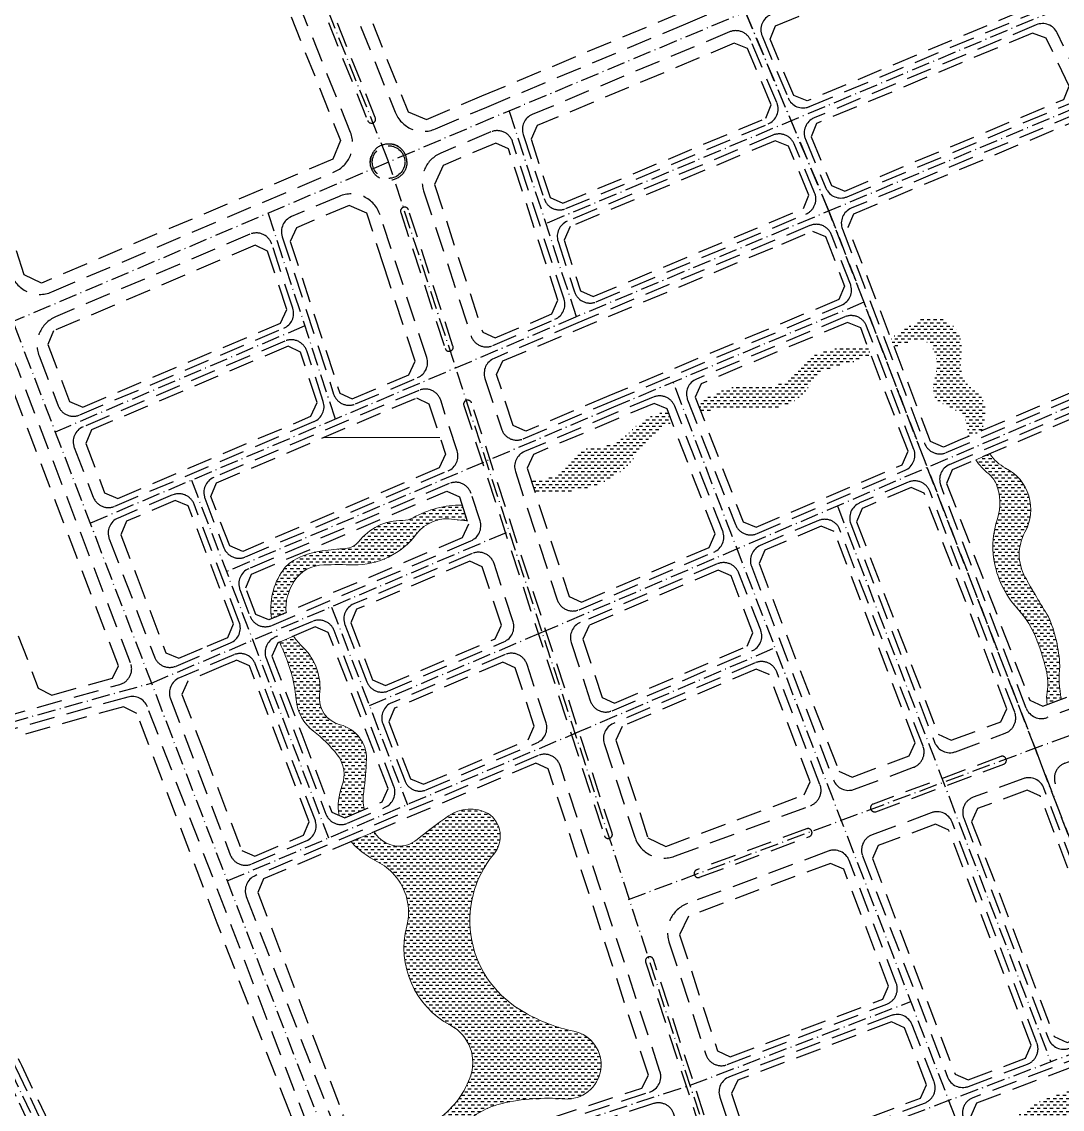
# Model space of a CAD drawing. Header units: metres. Extents: x 563371 to 571261, y 2062953 to 2068466.
# Drawn here: x 568171 to 568682, y 2066748 to 2067282 of the extents above; entities that cross this region are included whole.
import ezdxf

# ---------------------------------------------------------------- set-up
doc = ezdxf.new("R2010")
doc.units = ezdxf.units.M
doc.linetypes.add('ACAD_ISO10W100', pattern=[18.5, 12, -3, 0.5, -3])
doc.linetypes.add('HIDDEN', pattern=[0.375, 0.25, -0.125])
doc.layers.add('datMatNc', color=150, linetype='CONTINUOUS', lineweight=13)
for name, color, linetype in [('hacth sdd', 8, 'CONTINUOUS'), ('Khung ban ve', 7, 'CONTINUOUS'), ('LogDg phu', 7, 'CONTINUOUS'), ('TimDg', 222, 'CONTINUOUS'), ('ViaHeSphu', 32, 'CONTINUOUS')]:
    doc.layers.add(name, color=color, linetype=linetype)
pattern_1 = [(0, (0, 0), (1.5875, 1.5875), [1.5875, -1.5875])]

msp = doc.modelspace()

# ---------------------------------------------------------------- hatches: boundary and pattern name
at = {"layer": 'hacth sdd'}
h = msp.add_hatch(dxfattribs=at)
h.set_pattern_fill('DASH', color=152, scale=0.5, style=0)
h.set_pattern_definition(pattern_1)
edge = h.paths.add_edge_path()
edge.add_spline(control_points=[(568642.6909907474, 2067081.656718879), (568643.9557225608, 2067087.753972657), (568646.0763747011, 2067097.977605951), (568627.5157975538, 2067107.115153983), (568637.7066085676, 2067129.212476865), (568617.066620036, 2067140.757007866), (568606.1704677234, 2067132.272288953), (568599.8667294513, 2067128.467855369), (568597.6494894732, 2067127.129706183)], knot_values=[0, 0, 0, 0, 16.38690248669728, 27.47690811883223, 51.77139964680522, 67.27100495666859, 81.75932370373806, 89.62035220182035, 89.62035220182035, 89.62035220182035, 89.62035220182035], degree=3, periodic=0)
edge.add_line((568597.6494894732, 2067127.129706183), (568599.6654187229, 2067121.874526604))
edge.add_spline(control_points=[(568599.6654187229, 2067121.874526604), (568605.062797923, 2067124.694980646), (568614.2485528367, 2067129.495087997), (568623.5461422052, 2067113.911817641), (568612.505555386, 2067095.520209587), (568635.4346351081, 2067091.998996147), (568635.463789054, 2067082.078575585), (568635.4741093527, 2067078.566814089)], knot_values=[0, 0, 0, 0, 15.35267875908165, 26.12859669931304, 44.17689687568978, 61.91366304143343, 71.63290256172705, 71.63290256172705, 71.63290256172705, 71.63290256172705], degree=3, periodic=0)
edge.add_line((568635.4741093527, 2067078.566814089), (568642.6909907474, 2067081.656718879))
h = msp.add_hatch(dxfattribs=at)
h.set_pattern_fill('DASH', color=152, scale=0.5, style=0)
h.set_pattern_definition(pattern_1)
edge = h.paths.add_edge_path()
edge.add_spline(control_points=[(568504.502188515, 2067090.743537065), (568509.4143144161, 2067091.57623031), (568522.2274812575, 2067093.56883317), (568540.4640401918, 2067090.087064247), (568555.7479789581, 2067099.071405264), (568562.6076981624, 2067112.247514947), (568576.6036755654, 2067113.982561033), (568584.6748999096, 2067117.432179222), (568587.9534520654, 2067118.900989529)], knot_values=[1.667898393120687, 1.667898393120687, 1.667898393120687, 1.667898393120687, 16.60410356635215, 40.55925441539659, 54.57779890222356, 66.72790106419173, 82.33938132734126, 93.21421655380975, 93.21421655380975, 93.21421655380975, 93.21421655380975], degree=3, periodic=0)
edge.add_line((568587.9534520654, 2067118.900989529), (568586.32700836, 2067123.140847524))
edge.add_spline(control_points=[(568586.3270083601, 2067123.140847524), (568584.1598928338, 2067122.581484295), (568580.0068868214, 2067121.646537218), (568571.3876226528, 2067122.306358568), (568560.1407810531, 2067120.753680229), (568552.3630766995, 2067109.713287714), (568539.7093102597, 2067101.668445705), (568521.2204872756, 2067105.533009552), (568509.5103436324, 2067099.101986799), (568502.813403246, 2067095.145908756)], knot_values=[1.984837405011504, 1.984837405011504, 1.984837405011504, 1.984837405011504, 8.631719356948423, 14.7040215881302, 28.02695185949715, 39.84387872576446, 53.80567758656697, 70.32657125210082, 92.79525078732841, 92.79525078732841, 92.79525078732841, 92.79525078732841], degree=3, periodic=0)
edge.add_line((568502.813403246, 2067095.145908756), (568504.502188515, 2067090.743537065))
h = msp.add_hatch(dxfattribs=at)
h.set_pattern_fill('DASH', color=152, scale=0.5, style=0)
h.set_pattern_definition(pattern_1)
edge = h.paths.add_edge_path()
edge.add_spline(control_points=[(568423.279516389, 2067050.509349929), (568431.4729917953, 2067050.860340416), (568447.6083143518, 2067051.551556285), (568468.9003601036, 2067061.820228922), (568477.7434822394, 2067078.397200687), (568486.4995448057, 2067083.667849217), (568490.2899935631, 2067085.911510454)], knot_values=[0, 0, 0, 0, 24.56759721866718, 48.38070986702799, 66.60729734784078, 78.66734524243245, 78.66734524243245, 78.66734524243245, 78.66734524243245], degree=3, periodic=0)
edge.add_line((568490.2899935631, 2067085.911510454), (568488.2529288828, 2067091.221786452))
edge.add_spline(control_points=[(568488.2529288827, 2067091.221786452), (568483.9165891315, 2067090.054798673), (568473.5268293311, 2067087.227463282), (568463.5339261363, 2067072.180861679), (568444.9636562715, 2067074.842566495), (568437.5089252089, 2067059.437989096), (568427.3903246872, 2067057.985586433), (568421.1314608185, 2067057.087195882)], knot_values=[0, 0, 0, 0, 13.21065204580624, 31.69789122968032, 48.43176576190098, 59.34864747856325, 77.0512384587478, 77.0512384587478, 77.0512384587478, 77.0512384587478], degree=3, periodic=0)
edge.add_line((568421.1314608185, 2067057.087195882), (568423.279516389, 2067050.509349929))
h = msp.add_hatch(dxfattribs=at)
h.set_pattern_fill('DASH', color=152, scale=0.5, style=0)
h.set_pattern_definition(pattern_1)
edge = h.paths.add_edge_path()
edge.add_line((568639.4173456825, 2067067.201491285), (568646.352838826, 2067070.170919811))
edge.add_arc((568663.5887630297, 2067081.534962197), 20.64506097130172, 213.3977858624524, 242.5327366161788)
edge.add_arc((568643.4740359822, 2067042.840968673), 22.9648849016722, -28.835444207671515, 62.53273661526117, ccw=False)
edge.add_arc((568683.538124144, 2067020.78326388), 22.76993226152464, 151.164555792619, 208.835444207381)
edge.add_arc((569018.193113465, 2067205.031085331), 404.7924729407842, 208.8354442086333, 212.0630980584788)
edge.add_arc((568613.0875858751, 2066963.280932738), 67.62379833424417, 2.3290756034925835, 23.407623127158786, ccw=False)
edge.add_arc((568731.2059615363, 2066960.424688561), 50.86016497150175, 173.6736006729644, 192.2334379322533)
edge.add_line((568681.500708935, 2066949.647664632), (568674.4378116498, 2066947.018411031))
edge.add_arc((568702.2773333479, 2066950.473881843), 28.05315039206774, 177.1966367186162, 187.0754259420235, ccw=False)
edge.add_arc((568649.3138853167, 2066957.238092538), 25.52003525633916, 347.8019300784827, 372.1980699215173)
edge.add_arc((568568.9383185095, 2066939.863113979), 107.7521556199022, 12.19806992150905, 20.83042998479926)
edge.add_arc((568621.530711654, 2066959.873058985), 51.48175740036348, 20.83042998576011, 42.18610985882063)
edge.add_arc((568693.704221936, 2067025.284126184), 45.92267421643416, 188.8097362611894, 222.186109856922, ccw=False)
edge.add_arc((568690.2372125323, 2067024.746801488), 42.41427400646771, 161.3474367402612, 188.8097362619375, ccw=False)
edge.add_arc((568627.1202728819, 2067046.052479989), 24.20164006214303, 341.347436740274, 383.2432885593121)
edge.add_arc((568638.1638507083, 2067050.795643152), 12.18256322555442, 23.24328856522623, 51.41563216969261)
edge.add_arc((568664.9568504562, 2067084.377441551), 30.77790720031232, 213.9218100959488, 231.4156321602163, ccw=False)
h = msp.add_hatch(dxfattribs=at)
h.set_pattern_fill('DASH', color=152, scale=0.5, style=0)
h.set_pattern_definition(pattern_1)
edge = h.paths.add_edge_path()
edge.add_line((568389.6603832105, 2067037.489390636), (568387.1993185935, 2067045.025743119))
edge.add_arc((568386.940035173, 2066996.371509464), 48.65492452454329, 89.69466778228025, 119.2263068943748)
edge.add_arc((568358.1033264172, 2067047.913140893), 10.4051765780988, 269.63343861414603, 299.2263068988124, ccw=False)
edge.add_arc((568357.8624786708, 2067010.267683703), 27.24105105094699, 89.63343860906045, 142.2143986771886)
edge.add_arc((568329.6308033642, 2067032.155054518), 8.481273786824044, 273.1363897258671, 322.214398677047, ccw=False)
edge.add_arc((568337.9679272682, 2066880.004067428), 143.8979587462903, 93.13638972366958, 97.75728983240525)
edge.add_arc((568323.8123725955, 2066983.918167936), 39.02412973008014, 97.7572898338269, 119.6489905870584)
edge.add_arc((568312.4922958341, 2067003.805494018), 16.14073233008693, 119.6489905853036, 144.9250027975605)
edge.add_arc((568326.3459687687, 2066994.077998451), 33.06847357877064, 144.925002799888, 188.6188004673899)
edge.add_line((568293.6509288386, 2066989.122364405), (568300.7515052884, 2066992.140377284))
edge.add_arc((568325.809834508, 2066993.936839808), 25.12264199637058, 146.9637258859152, 184.1005895193546, ccw=False)
edge.add_arc((568319.6054520697, 2066997.971599745), 17.72171981122519, 90.97170700597411, 146.9637258865677, ccw=False)
edge.add_arc((568326.6361758232, 2066583.451406088), 432.3015336305103, 89.02829299479129, 90.97170700520871, ccw=False)
edge.add_arc((568334.6067646851, 2067053.384538814), 37.69918926375915, 269.0282929959042, 323.0295327404079)
edge.add_arc((568379.8871508902, 2067019.299898856), 18.97599098283905, 79.54362708601161, 143.029532737453, ccw=False)
edge.add_arc((568388.6662345678, 2067066.869713463), 29.39713763180738, 259.543627086741, 271.9379908642489)
h = msp.add_hatch(dxfattribs=at)
h.set_pattern_fill('DASH', color=152, scale=0.5, style=0)
h.set_pattern_definition(pattern_1)
edge = h.paths.add_edge_path()
edge.add_line((568304.4687857968, 2066980.681396369), (568297.5385682908, 2066977.735792468))
edge.add_arc((568169.0133635433, 2066918.573095962), 141.4883490369265, 21.179069463052315, 24.717551512169678, ccw=False)
edge.add_arc((568230.2223809704, 2066942.288788756), 75.8455436501238, 5.41467476403011, 21.179069460899996, ccw=False)
edge.add_arc((568327.9103426798, 2066951.548264218), 22.28027226384756, 185.4146747676687, 232.2153302263185)
edge.add_arc((568273.1543764486, 2066880.918284146), 67.08868164561306, 38.0925725113417, 52.21533021948579, ccw=False)
edge.add_arc((568313.6115903801, 2066912.63232374), 15.68278250517956, -21.123391490544122, 38.09257251459968, ccw=False)
edge.add_arc((568353.7068811681, 2066897.142029158), 27.30072095350077, 158.8766085101426, 189.5647212023582)
edge.add_line((568326.7856802348, 2066892.605697502), (568329.615346905, 2066891.404232348))
edge.add_line((568329.615346905, 2066891.404232348), (568339.1519227519, 2066895.457636876))
edge.add_arc((568365.7996304991, 2066900.602569011), 27.13983520308318, 172.055005263931, 190.9277631517733, ccw=False)
edge.add_arc((568199.5140355217, 2066923.809716126), 140.7573677938912, 352.0550052632074, 358.5399027144476)
edge.add_arc((568323.3173075097, 2066920.654091694), 16.91388544419672, 358.53990271532, 436.1313710270145)
edge.add_arc((568330.5982621402, 2066950.144296656), 13.46183658895612, 172.8200028266323, 256.1313710275497, ccw=False)
edge.add_arc((568289.6609797392, 2066955.301358825), 27.79899690463251, 352.8200028262852, 405.7491514589875)
edge.add_arc((568325.8098345072, 2066993.936839808), 25.12264199558374, 211.8454195166026, 228.1827786343539, ccw=False)
h = msp.add_hatch(dxfattribs=at)
h.set_pattern_fill('DASH', color=152, scale=0.5, style=0)
h.set_pattern_definition(pattern_1)
edge = h.paths.add_edge_path()
edge.add_line((568335.5418003532, 2066721.27416422), (568331.8091627087, 2066734.630702221))
edge.add_arc((568332.371865792, 2066689.437417823), 45.19678737933037, 81.80154299210682, 90.71335478958429, ccw=False)
edge.add_arc((568345.9597352487, 2066783.74869063), 50.08829211792462, 261.8015429976044, 304.9347944104075)
edge.add_arc((568348.4684605586, 2066780.157167189), 45.70733978904033, 304.9347944088437, 338.730540465063)
edge.add_arc((568371.680137419, 2066771.121562889), 20.79902616231121, 338.7305404658271, 421.8838096406187)
edge.add_arc((568401.8055070307, 2066827.503015945), 43.12597788802839, 165.6249654612043, 241.8838096393343, ccw=False)
edge.add_arc((568333.244326574, 2066845.074695115), 27.65113263845611, 345.6249654619052, 401.547674243554)
edge.add_arc((568332.6341869358, 2066844.533983434), 28.46638689328459, 41.5476742431935, 62.64097139594124)
edge.add_arc((568368.7189564614, 2066914.270569024), 50.05304994528932, 230.6991505152243, 242.6409713957707, ccw=False)
edge.add_arc((568353.7068811685, 2066897.142029158), 27.30072095444692, 219.7526627052533, 232.31057105191542, ccw=False)
edge.add_line((568332.7177561611, 2066879.683907952), (568335.1319209872, 2066880.710019084))
edge.add_line((568335.1319209872, 2066880.710019084), (568343.9758161971, 2066884.469008208))
edge.add_arc((568365.799630494, 2066900.602569009), 27.1398351983959, 216.4741840166571, 223.9138475594022)
edge.add_arc((568356.2642710252, 2066891.422047802), 13.90333075690143, 223.9138475539905, 309.5862029729652)
edge.add_arc((568498.3258505783, 2066719.614878345), 209.0298338063483, 124.2804434918502, 129.5862029753737, ccw=False)
edge.add_arc((568391.3311173263, 2066876.578350665), 19.06824667210193, 62.73470683437472, 124.28044349312421, ccw=False)
edge.add_arc((568392.4373731397, 2066882.351559024), 13.5320628201729, -40.34131007637848, 55.68230785445661, ccw=False)
edge.add_arc((568442.3185820929, 2066840.933830286), 51.30388814610307, 140.4643805923296, 241.6936014974344)
edge.add_arc((568458.4603313808, 2066865.584309397), 80.70041008614344, 239.9022649483796, 258.2699642856928)
edge.add_arc((568438.6307843749, 2066770.083192765), 16.83765536677221, -94.61674810843448, 78.26996428775539, ccw=False)
edge.add_arc((568429.1965753675, 2066653.254208432), 100.3716270301821, 85.38325189303937, 102.8518043378585)
edge.add_arc((568415.4816663653, 2066713.368969146), 38.71221424790652, 102.8518043374683, 135.3295822933076)
edge.add_arc((568345.8748905121, 2066782.179518767), 59.16523455295228, 277.38315868585494, 315.32958229245173, ccw=False)
edge.add_arc((568127.0320805954, 2068471.0623984), 1762.167746756162, 276.79548340247294, 277.3831586873956, ccw=False)
h = msp.add_hatch(dxfattribs=at)
h.set_pattern_fill('DASH', color=152, scale=0.5, style=0)
h.set_pattern_definition(pattern_1)
edge = h.paths.add_edge_path()
edge.add_line((568335.5418003532, 2066721.27416422), (568331.8091627087, 2066734.630702221))
edge.add_arc((568332.371865792, 2066689.437417823), 45.19678737933037, 81.80154299210682, 90.71335478958429, ccw=False)
edge.add_arc((568345.9597352487, 2066783.74869063), 50.08829211792462, 261.8015429976044, 304.9347944104075)
edge.add_arc((568348.4684605586, 2066780.157167189), 45.70733978904033, 304.9347944088437, 338.7305404650101)
edge.add_arc((568371.680137419, 2066771.121562889), 20.79902616220273, 338.7305404657108, 421.8838096406187)
edge.add_arc((568401.8055070306, 2066827.503015945), 43.12597788817889, 165.6249654615807, 241.88380963961652, ccw=False)
edge.add_arc((568333.2443265738, 2066845.074695115), 27.65113263840114, 345.6249654613779, 401.5476742431929)
edge.add_arc((568332.6341869357, 2066844.533983435), 28.46638689288862, 41.54767424264746, 62.64097139530239)
edge.add_arc((568368.7189564614, 2066914.270569024), 50.05304994528932, 230.6991505152243, 242.6409713957707, ccw=False)
edge.add_arc((568353.7068811685, 2066897.142029158), 27.30072095444692, 219.7526627052533, 232.31057105191542, ccw=False)
edge.add_line((568332.7177561611, 2066879.683907952), (568335.1319209872, 2066880.710019084))
edge.add_line((568335.1319209872, 2066880.710019084), (568343.975816197, 2066884.469008208))
edge.add_arc((568365.7996304939, 2066900.60256901), 27.13983519894953, 216.4741840182382, 223.9138475609891)
edge.add_arc((568356.2642710252, 2066891.422047802), 13.90333075690143, 223.9138475539905, 309.5862029729652)
edge.add_arc((568498.3258505783, 2066719.614878345), 209.0298338063483, 124.2804434918502, 129.5862029753737, ccw=False)
edge.add_arc((568391.3311173263, 2066876.578350665), 19.06824667210193, 62.73470683437472, 124.28044349312421, ccw=False)
edge.add_arc((568392.4373731397, 2066882.351559024), 13.5320628201729, -40.34131007637848, 55.68230785445661, ccw=False)
edge.add_arc((568442.3185820929, 2066840.933830286), 51.30388814610307, 140.4643805923296, 241.6936014972055)
edge.add_arc((568458.4603313806, 2066865.584309398), 80.70041008694919, 239.9022649487112, 258.269964285989)
edge.add_arc((568438.6307843749, 2066770.083192765), 16.83765536677221, -94.61674810843448, 78.26996428775539, ccw=False)
edge.add_arc((568429.1965753674, 2066653.254208431), 100.3716270311198, 85.38325189301592, 102.851804337805)
edge.add_arc((568415.4816663652, 2066713.368969147), 38.71221424747841, 102.8518043377896, 135.3295822936766)
edge.add_arc((568345.8748905121, 2066782.179518767), 59.16523455295228, 277.38315868585494, 315.32958229245173, ccw=False)
edge.add_arc((568127.0320805954, 2068471.0623984), 1762.167746756162, 276.79548340247294, 277.3831586873956, ccw=False)
h = msp.add_hatch(dxfattribs=at)
h.set_pattern_fill('DASH', color=152, scale=0.5, style=0)
h.set_pattern_definition(pattern_1)
edge = h.paths.add_edge_path()
edge.add_spline(control_points=[(568642.6810681457, 2066730.535049294), (568646.0245115304, 2066732.131959262), (568654.8413736966, 2066735.972763153), (568673.2841592452, 2066732.379545306), (568692.3482100607, 2066738.092847701), (568705.2637233794, 2066749.860252033), (568717.552303837, 2066751.640294793), (568725.1183749018, 2066751.999055192), (568728.6489621965, 2066752.132080445)], knot_values=[2.037538045529151, 2.037538045529151, 2.037538045529151, 2.037538045529151, 12.92283508685492, 30.56854298129925, 56.24886423233919, 69.50986417143838, 81.63093308191607, 92.28693358420135, 92.28693358420135, 92.28693358420135, 92.28693358420135], degree=3, periodic=0)
edge.add_line((568728.6489621965, 2066752.132080445), (568726.3634884155, 2066758.08991609))
edge.add_spline(control_points=[(568726.3634884154, 2066758.08991609), (568721.4700388937, 2066757.52440842), (568710.324710204, 2066756.36607852), (568692.464019444, 2066759.214883329), (568670.9479095701, 2066753.855882332), (568656.7442156022, 2066741.709221777), (568645.6149606797, 2066738.16284825), (568640.4113007864, 2066736.45194101)], knot_values=[0.3817292014553431, 0.3817292014553431, 0.3817292014553431, 0.3817292014553431, 10.09873881557223, 33.95235276246883, 53.98492442330051, 74.322156693016, 88.77820302002543, 88.77820302002543, 88.77820302002543, 88.77820302002543], degree=3, periodic=0)
edge.add_line((568640.4113007864, 2066736.45194101), (568642.6810681457, 2066730.535049294))

# ---------------------------------------------------------------- linework, layer by layer
at = {"layer": 'datMatNc'}
for points in [[(568639.4173456825, 2067067.201491285), (568646.352838826, 2067070.170919811, 0.1278144762844775), (568654.066399312, 2067063.21712576, -0.4212250568980408), (568663.5914701471, 2067031.765103868, 0.2570860864614343), (568663.5914701471, 2067009.801423892, 0.0140842278626441), (568675.146065812, 2066990.145838639, -0.0922327245287462), (568680.6555202557, 2066966.029085698, 0.0811600654907056), (568681.500708935, 2066949.647664632), (568674.4378116498, 2066947.018411031, -0.0431310651139757), (568674.2577550552, 2066951.845916543, 0.1068521351031149), (568674.2577550552, 2066962.630268532, 0.0376835987245718), (568669.647464167, 2066978.180147028, 0.0934523658063218), (568659.6770165535, 2066994.445168662, -0.1466702647726759), (568648.3233264236, 2067018.250895796, -0.1204037106217496), (568650.0507314157, 2067038.312101889, 0.1848690423174243), (568649.3576459493, 2067055.60332397, 0.1235479594197089), (568645.7617054372, 2067060.318639018, -0.0764797914470077)], [(568389.6603832105, 2067037.489390636), (568387.1993185935, 2067045.025743119, 0.1295740233806712), (568363.1837621253, 2067038.832564224, -0.1298456809648108), (568358.0367576409, 2067037.508177259, 0.233539788212523), (568336.3336304849, 2067026.958506275, -0.2174777341583693), (568330.094839239, 2067023.686484641, 0.0201652129584), (568318.5450126901, 2067022.585177399, 0.0958121440178886), (568304.5077153214, 2067017.832956874, 0.1107367484370098), (568299.2827114408, 2067013.080736349, 0.192994127303396), (568293.6509288386, 2066989.122364405), (568300.7515052884, 2066992.140377284, -0.1634734210518275), (568304.7488808985, 2067007.632947793, -0.249291014133675), (568319.3049152071, 2067015.69077102, -0.0084799465569105), (568333.9674364392, 2067015.69077102, 0.240084480279341), (568364.7263662828, 2067030.712122297, -0.2843193432589656), (568383.3310425193, 2067037.960762829, 0.0541333993273774)], [(568335.5418003532, 2066721.27416422), (568331.8091627087, 2066734.630702221, -0.0389047251804858), (568338.8170306617, 2066734.172297271, 0.1904583750535489), (568374.6424865503, 2066742.686094693, 0.1485399904236999), (568391.062432083, 2066763.576621348, 0.3796310594793377), (568381.4819099804, 2066789.46617365, -0.345591431932916), (568360.02974181, 2066838.209808603, 0.2489698216392641), (568353.9385479877, 2066863.414115397, 0.0922976297919764), (568345.7163364217, 2066869.816240999, -0.0521532311365548), (568337.0157377446, 2066875.537976394, -0.0548491160426692), (568332.7177561611, 2066879.683907952), (568335.1319209872, 2066880.710019084), (568343.9758161971, 2066884.469008208, 0.0324730630788692), (568346.248540876, 2066881.779031899, 0.3922599572728541), (568365.1240076738, 2066880.707213569, -0.0231548798969895), (568380.591040887, 2066892.334263499, -0.2751911752390387), (568400.0664945345, 2066893.528017806, -0.4453521716240304), (568402.7515357533, 2066873.591720341, 0.4728538331713036), (568417.9909692259, 2066795.764635129, 0.0803162406293558), (568442.0538897745, 2066786.569216776, -0.9397747603740696), (568437.2755166289, 2066753.300168974, 0.0763688879410469), (568406.8709048984, 2066751.111389828, 0.1426673368394217), (568387.9509894528, 2066740.58472489, -0.1671023009406555), (568353.4778658943, 2066723.504824519, -0.0025642227837279)], [(568335.5418003532, 2066721.27416422), (568331.8091627087, 2066734.630702221, -0.0389047251804858), (568338.8170306617, 2066734.172297271, 0.1904583750535489), (568374.6424865503, 2066742.686094693, 0.1485399904236999), (568391.0624320828, 2066763.576621348, 0.3796310594793377), (568381.4819099804, 2066789.46617365, -0.345591431932916), (568360.0297418097, 2066838.209808603, 0.2489698216392641), (568353.9385479875, 2066863.414115397, 0.0922976297919764), (568345.7163364217, 2066869.816240999, -0.0521532311365548), (568337.0157377446, 2066875.537976394, -0.0548491160426692), (568332.7177561611, 2066879.683907952), (568335.1319209872, 2066880.710019084), (568343.975816197, 2066884.469008208, 0.0324730630788692), (568346.248540876, 2066881.779031899, 0.3922599572728541), (568365.1240076738, 2066880.707213569, -0.0231548798969895), (568380.591040887, 2066892.334263499, -0.2751911752390387), (568400.0664945345, 2066893.528017806, -0.4453521716240304), (568402.7515357533, 2066873.591720341, 0.4728538331713036), (568417.9909692256, 2066795.764635129, 0.0803162406293558), (568442.0538897745, 2066786.569216776, -0.9397747603740696), (568437.2755166289, 2066753.300168974, 0.0763688879410469), (568406.8709048982, 2066751.111389828, 0.1426673368394217), (568387.9509894528, 2066740.58472489, -0.1671023009406555), (568353.4778658943, 2066723.504824519, -0.0025642227837279)]]:
    msp.add_lwpolyline(points, format="xyb", close=True, dxfattribs=at)
msp.add_lwpolyline([(568304.4687857968, 2066980.681396369), (568297.5385682908, 2066977.735792468, -0.0154407675098154), (568300.9450013068, 2066969.690567244, -0.0688938369874533), (568305.7294888087, 2066949.445824279, 0.2070930270614348), (568314.2593175509, 2066933.939742273, -0.0617002730890298), (568325.9541755196, 2066922.307563229, -0.264285916787445), (568328.2405916088, 2066906.98059921, 0.1347082124056158), (568326.7856802348, 2066892.605697502), (568329.615346905, 2066891.404232348), (568339.1519227519, 2066895.457636876, -0.0825345861349195), (568338.9203045557, 2066904.353900998, 0.0283032570852959), (568340.2257012362, 2066920.22311326, 0.3521137477324539), (568327.3715068605, 2066937.07490131, -0.3804205226373655), (568317.2419879348, 2066951.82684939, 0.2351424789730198), (568309.0591494708, 2066975.213547052, -0.0714061698864998), (568304.4687857967, 2066980.681396369)], format="xyb", dxfattribs=at)
at = {"layer": 'Khung ban ve', "color": 250, "const_width": 0.5}
msp.add_lwpolyline([(568319.0185861208, 2067078.168986404), (568376.37609031, 2067078.168986404)], dxfattribs=at)
at = {"layer": 'LogDg phu', "linetype": 'HIDDEN', "ltscale": 50}
for points in [[(568344.6063212935, 2067235.352673897), (568199.8493577624, 2067596.843176364, 1.000000000010675), (568196.1360623864, 2067595.356206833), (568340.8938978955, 2067233.863526842, 0.9915047696054726)], [(568537.4568990539, 2067232.254481048, 0.4142135623620418), (568541.7440546588, 2067242.724452243), (568528.9919975058, 2067273.161026266, 0.4142135623794252), (568518.5220263109, 2067277.448181871), (568421.6983108493, 2067236.881804315, 0.3906510963967935), (568417.1849389591, 2067227.019830772), (568427.4627970664, 2067195.546637857, 0.4381752584753), (568438.1589845464, 2067190.651484601)], [(568412.0411462183, 2067223.44305974, 0.4397106070318976), (568401.3070061367, 2067228.322196949), (568376.7323285788, 2067217.877031841, 0.3891680866120036), (568368.3409174132, 2067199.415861536), (568391.58610303, 2067128.233694644, 0.4397105859745972), (568402.3202431117, 2067123.354557436), (568432.8040956685, 2067136.311344859, 0.3891680866214821), (568437.279514957, 2067146.157302354)], [(568556.0053458237, 2067187.983100647, 0.4142135623754175), (568560.2925014289, 2067198.453071843), (568550.2454260954, 2067222.433402892, 0.4142136437433808), (568539.7754549003, 2067226.720558497), (568438.8280743633, 2067184.426482786, 0.3906510963870449), (568434.3147024732, 2067174.564509242), (568442.4124088614, 2067149.767448158, 0.4381752584698797), (568453.1085963415, 2067144.872294902)], [(568360.8743477571, 2067190.066466369, 0.4142135623399661), (568358.4784026732, 2067191.282791636), (568358.2882831807, 2067191.220706383, 0.4142135623622499), (568357.0719579147, 2067188.824761298), (568378.9342678653, 2067121.877281454, 0.4142135623693547), (568381.3302129493, 2067120.660956188), (568381.5203324417, 2067120.723041441, 0.4142135623507612), (568382.7366577075, 2067123.118986526)], [(568577.887254746, 2067153.517981517), (568568.5707831879, 2067177.804414727, 0.4231627181591995), (568558.0100924976, 2067182.317700997), (568444.0292311048, 2067134.562968206), (568402.9163879032, 2067117.088458776, 0.3891680866209968), (568398.4409686143, 2067107.24250128), (568406.5421733961, 2067082.434727305, 0.4397105859952421), (568417.2763134775, 2067077.555590096), (568460.3588557751, 2067095.86729599), (568573.5093796456, 2067143.274140986, 0.4053206808299867)], [(568304.083046779, 2067141.699639687), (568293.8007484043, 2067173.186429733, 0.4397105859824377), (568283.066608323, 2067178.065566941), (568187.6440272946, 2067137.507369933, 0.4036891858150979), (568179.5042075401, 2067118.336629453), (568188.9016163717, 2067093.805532626, 0.4248168470727124), (568199.501574367, 2067089.304832845), (568299.6076274903, 2067131.853682192, 0.3891680866110895)], [(568585.7704229874, 2067132.967922645, 0.423162718184272), (568575.2097322964, 2067137.481208916), (568502.3126097752, 2067106.939391957, 0.4053206808217786), (568497.9347346749, 2067096.695551426), (568521.4092004607, 2067035.501671113, 0.4254584714902359), (568532.0272166007, 2067031.012665209), (568604.7038906778, 2067062.129153213, 0.4030573601299155), (568609.0244403278, 2067072.348713378)], [(568319.0391171433, 2067095.900672346), (568310.9379123624, 2067120.708446324, 0.4397105859671833), (568300.2037722813, 2067125.587583531), (568201.1180556095, 2067083.472415672, 0.4036891858219268), (568196.776818407, 2067073.24802075), (568206.0838753582, 2067048.95277944, 0.4248168470723241), (568216.6838333536, 2067044.452079658), (568314.5636978539, 2067086.05471485, 0.3891680866288472)], [(568376.7004036594, 2067096.504124687, 0.4397105859558481), (568365.9662635782, 2067101.383261895), (568265.2670963018, 2067058.582316657, 0.4036891858090061), (568260.9258590993, 2067048.357921735), (568270.2329160504, 2067024.062680424, 0.4248168470839781), (568280.8328740457, 2067019.561980643), (568380.3261891528, 2067061.850393215, 0.3891680866269306), (568384.8016084412, 2067071.696350711)], [(568391.8449171903, 2067095.227376646, 0.4142135623619029), (568389.448972106, 2067096.443701911), (568389.2588526136, 2067096.381616657, 0.414213562350761), (568388.0425273476, 2067093.985671573), (568457.090422625, 2066882.54495063, 0.4142135623619029), (568459.4863677094, 2066881.328625364), (568459.6764872016, 2066881.390710618, 0.4142135623722575), (568460.8928124678, 2066883.786655702)], [(568616.9097168403, 2067051.793158609, 0.4254584715059539), (568606.2917006997, 2067056.282164513), (568582.3727476159, 2067046.041274624, 0.4030554755306479), (568578.0522456575, 2067035.821734878), (568619.2174104443, 2066928.511255909, 0.4113089072316717), (568629.4776807821, 2066923.879174233), (568653.8452976253, 2066932.950330405, 0.4171241956447262), (568658.5235930772, 2066943.312966342)], [(568255.6068739544, 2067045.470275859, 0.4248168470909468), (568245.006915959, 2067049.970975641), (568218.300314596, 2067038.619662483, 0.4036891857982863), (568213.9590773942, 2067028.395267561), (568236.1629155081, 2066970.434130348, 0.4248168470821627), (568246.7628735036, 2066965.933430566), (568273.4694748665, 2066977.284743723, 0.4036891857977516), (568277.8107120689, 2066987.509138645)], [(568572.7517376553, 2067032.88693805, 0.4254584714944889), (568562.133721515, 2067037.375943953), (568533.6149789311, 2067025.165656089, 0.4030554755259823), (568529.2944769728, 2067014.946116344), (568569.544960726, 2066910.020052939, 0.4113089072181526), (568579.8052310636, 2066905.387971263), (568608.8589280708, 2066916.203580547, 0.4171241956567214), (568613.5372235226, 2066926.566216485)], [(568412.2298508061, 2066987.704690761), (568402.882306827, 2067016.329045349, 0.4397105859733988), (568392.1481667457, 2067021.208182557), (568334.024662559, 2066996.503500412, 0.4036891857811841), (568329.6834253568, 2066986.27910549), (568340.4223372217, 2066958.246134748, 0.4248168470851132), (568351.0222952173, 2066953.745434966), (568407.7544315172, 2066977.858733265, 0.3891680866276778)], [(568523.0740110714, 2067011.61743992, 0.425458471497892), (568512.4559949308, 2067016.106445824), (568445.2652628857, 2066987.338761636, 0.3884104105729417), (568440.8092164464, 2066977.501068457), (568450.1589214614, 2066948.870096274, 0.4404962572678577), (568460.9124343917, 2066943.999223384), (568529.5061518927, 2066973.367595217, 0.4030557525199798), (568533.8266608603, 2066983.587137964)], [(568324.3644402097, 2066983.391459615, 0.4248168470971212), (568313.7644822139, 2066987.892159398), (568295.3461364465, 2066980.063667564, 0.4036891858121993), (568291.0048992439, 2066969.839272642), (568320.3579250122, 2066893.21581928, 0.4248168470422459), (568330.9578830072, 2066888.715119498), (568349.3762287721, 2066896.54361133, 0.4036891857992125), (568353.717465975, 2066906.768006252)], [(568285.6859140976, 2066966.951626765, 0.4248168471006172), (568275.0859561018, 2066971.452326546), (568248.3793547453, 2066960.101013391, 0.4036891857702847), (568244.0381175429, 2066949.87661847), (568273.3911582257, 2066873.253126161, 0.4248153085718477), (568283.9911013017, 2066868.752465325), (568310.6977026636, 2066880.103778482, 0.4036891857977519), (568315.038939866, 2066890.328173403)], [(568419.0847163883, 2066966.713497397, 0.4397105859662904), (568408.3505763069, 2066971.592634605), (568352.6387764586, 2066947.913017792, 0.4036891858006955), (568348.2975392563, 2066937.68862287), (568359.0364511218, 2066909.655652128, 0.424816847080065), (568369.6364091171, 2066905.154952346), (568423.9568410793, 2066928.243185313, 0.3891678770641484), (568428.4322603678, 2066938.089142808)], [(568541.7119373728, 2066963.031583195, 0.425458471489857), (568531.0939212325, 2066967.520589099), (568461.4714182455, 2066937.711743185, 0.38841041059075), (568457.015371806, 2066927.874050006), (568472.02160726, 2066881.921465494, 0.4261932547605511), (568491.513670625, 2066872.520311751), (568558.249262321, 2066897.363486957, 0.4171240984284892), (568562.9275577735, 2066907.726122896)], [(568435.287125945, 2066917.097949441, 0.4397105859919745), (568424.5529858628, 2066921.977086649), (568285.6075825414, 2066862.92004815, 0.4036891857913516), (568281.2663453385, 2066852.695653228), (568323.1099923302, 2066743.466548205), (568330.566519755, 2066716.784774778, 0.427146065872428), (568340.7609779479, 2066711.335278042), (568479.2609391408, 2066756.69014059, 0.4139720305198049), (568484.3760377753, 2066766.776279735)], [(568653.200223531, 2066917.77159925, 0.4142135623143804), (568654.3179867296, 2066920.215081486), (568654.2482120381, 2066920.402515469, 0.4142135624297198), (568651.8047298032, 2066921.520278668), (568589.008550876, 2066898.143600095, 0.4190676819361066), (568587.901997556, 2066895.670750386), (568587.9748735353, 2066895.484470896, 0.4093760470295618), (568590.4071458915, 2066894.396075172)], [(568672.8506846963, 2066905.964711528, 0.4113089072274461), (568662.5904143585, 2066910.596793205), (568638.2227975158, 2066901.525637033, 0.4171241956482814), (568633.5445020639, 2066891.163001095), (568675.0953345004, 2066782.847153131, 0.4130355195380142), (568685.3998167769, 2066778.231678663), (568709.7124562893, 2066787.446151246, 0.415392587362401), (568714.3465398033, 2066797.792179974)], [(568627.8643151422, 2066889.217961669, 0.41130890726263), (568617.6040448034, 2066893.850043348), (568588.5503477972, 2066883.034434064, 0.4171241956401709), (568583.8720523454, 2066872.671798126), (568625.534953955, 2066764.063805173, 0.4130355195375067), (568635.8394362311, 2066759.448330705), (568664.8275833437, 2066770.434817247, 0.4153925873500219), (568669.4616668578, 2066780.780845975)], [(568557.791059246, 2066882.254320918, 0.4190676818882992), (568558.8976125659, 2066884.727170627), (568558.8247365919, 2066884.913450107, 0.4093760470319671), (568556.3924642357, 2066886.001845831), (568502.4060467569, 2066865.904713326, 0.4142135623499244), (568501.2882835581, 2066863.461231092), (568501.3580582449, 2066863.273797122, 0.4142135624086047), (568503.8015404796, 2066862.156033923)], [(568577.2546493935, 2066870.37786808, 0.411308907240148), (568566.9943790553, 2066875.009949757), (568497.8243983304, 2066849.260542185, 0.4023344966095622), (568488.7985378774, 2066830.5466004), (568506.8918231222, 2066775.140751156, 0.4279383144346128), (568517.331802188, 2066770.143409702), (568595.7076491644, 2066799.847798352, 0.4153925873499807), (568600.3417326782, 2066810.193827079)], [(568481.1240782202, 2066821.833812692, 0.4142135613689459), (568478.7281331418, 2066823.050137959), (568478.5380136435, 2066822.988052705, 0.4142135623507612), (568477.3216883775, 2066820.59210762), (568508.1433529542, 2066726.208999308, 0.4142135630160996), (568510.5392980425, 2066724.992674043), (568510.7294175306, 2066725.054759296, 0.4142135623760472), (568511.9457427965, 2066727.450704379)], [(568618.9661847949, 2066761.643095226), (568608.2213085736, 2066789.653132833, 0.4130355195331826), (568597.9168262975, 2066794.268607301), (568518.4982130751, 2066764.169011009, 0.4006207269376262), (568513.7286327714, 2066754.204849267), (568523.0515550205, 2066725.655892145, 0.4279383144450569), (568533.4915340864, 2066720.658550691), (568614.332101281, 2066751.297066498, 0.4153925873541624)], [(568729.9323147297, 2066735.825750205, 0.4011641289369684), (568734.2049900207, 2066746.024628077), (568722.2261156989, 2066777.251485729, 0.413035519527469), (568711.9216334224, 2066781.866960198), (568638.0486133671, 2066753.869139657, 0.4153925873483075), (568633.4145298532, 2066743.523110929), (568646.7745176696, 2066708.695928794, 0.4273845288333998), (568657.4404081691, 2066704.227605183)], [(568500.5182092004, 2066717.345194972), (568491.2054179925, 2066745.863128489, 0.4144551354821255), (568481.1109572572, 2066750.982447346), (568424.4626180874, 2066732.431701091, 0.4069381824714676), (568419.2899323418, 2066722.529377541), (568427.9160866493, 2066693.786589649, 0.4215265637776219), (568438.0681344953, 2066688.483455196), (568495.4031105657, 2066707.259055827, 0.413972030505194)]]:
    msp.add_lwpolyline(points, format="xyb", close=True, dxfattribs=at)
for points in [[(568281.632557764, 2067419.513309305), (568354.3081728636, 2067238.026049705, 0.420381577504846), (568374.1007375151, 2067229.797471734), (568399.3171633314, 2067240.515404063), (568495.8678432521, 2067280.967387508), (568512.4260091643, 2067287.90478716, 0.4159209931380634), (568516.6950290691, 2067298.417693247), (568437.0291553668, 2067485.498354828, 0.414213562373095), (568426.5343849801, 2067489.72443984), (568303.8541711094, 2067437.482661654), (568285.9248891614, 2067429.847709439, 0.4078749683850534), (568281.6325577642, 2067419.513309305)], [(568106.9046979607, 2067345.77269119), (568165.5402129219, 2067159.039064795, 0.4431113964215293), (568185.7188131596, 2067149.728046666), (568324.3919119048, 2067208.669345448, 0.4080723318739908), (568332.4493750702, 2067228.050320048), (568259.6744519917, 2067409.785573875, 0.420580694254702), (568249.1134352197, 2067414.17202914), (568111.4029150037, 2067355.529789906, 0.3857000129572137), (568106.9046979608, 2067345.77269119)], [(568658.9325399725, 2067319.992666756, 0.3875075220764906), (568640.1424902645, 2067327.447706429), (568612.3692214862, 2067316.940588594), (568583.9104109528, 2067304.844051638), (568538.8130756625, 2067285.949553308, 0.4142135623557235), (568534.5259200574, 2067275.479582113), (568547.2779772093, 2067245.043008088, 0.4142135623652329), (568557.7479484039, 2067240.755852483), (568665.8890156965, 2067286.06387794, 0.4275449078348104), (568670.0286069319, 2067296.864816688), (568668.9968778957, 2067299.044715414, 0.0029137928370708), (568658.9325399693, 2067319.992666754)], [(568555.7793486449, 2067224.751958738), (568565.8264239784, 2067200.771627689, 0.4142135623635859), (568576.2963951732, 2067196.484472083), (568686.4443554385, 2067242.633328506, 0.4275449078285262), (568690.5839466739, 2067253.434267254), (568679.4498043128, 2067276.9591482, 0.4010067137206239), (568669.1273974874, 2067280.915336252), (568560.06650425, 2067235.221929933, 0.4142135623685271), (568555.7793486447, 2067224.751958738)], [(568747.6100409415, 2067132.208117046), (568745.6044699164, 2067136.621580572, 0.0038824073302834), (568732.575201394, 2067164.712636436), (568700.0051440552, 2067233.528598765, 0.4010067137192772), (568689.6827372301, 2067237.484786816), (568578.3105569968, 2067190.823017112, 0.4053206808252015), (568573.9326818968, 2067180.579176582), (568614.3249483308, 2067075.283510207, 0.4254584714605873), (568624.94296447, 2067070.794504302), (568743.4755012605, 2067121.544160993, 0.4206687823881205), (568747.6100409415, 2067132.208117046)], [(568360.1152646232, 2067213.508295876, 1), (568342.1152646228, 2067213.508295876, 1)], [(568298.9137574079, 2067176.85746773), (568324.1521261471, 2067099.571710339, 0.4397105859400415), (568334.8862662283, 2067094.692573132), (568365.3701187901, 2067107.649360556, 0.3891680866154892), (568369.8455380788, 2067117.495318052), (568346.9761734023, 2067187.526633794, 0.4397105859797211), (568326.8496607497, 2067196.675016058), (568303.3891766965, 2067186.703425226, 0.3891680866136108), (568298.9137574075, 2067176.85746773)], [(568168.940319291, 2067112.36795312, 0.4284836386867742), (568148.8945583267, 2067120.732897148), (568076.4893338096, 2067088.891520717, 0.3908772862600305), (568072.1518578614, 2067078.945893973), (568103.5928916817, 2066988.333123245, -0.0780149293577969), (568109.2580758019, 2066956.891723018), (568109.7144376204, 2066936.66192064, 0.4942825158247872), (568119.9847716434, 2066929.171860854, -0.00393215218389196), (568124.4588683245, 2066930.459119525), (568219.1324334888, 2066956.893629513, 0.4418880545832342), (568224.4515837596, 2066967.460752833), (568168.940319291, 2067112.36795312)], [(568444.7062790324, 2066993.626241834), (568510.868225591, 2067021.953451943, 0.4030557525406504), (568515.1887345591, 2067032.172994689), (568491.6500875811, 2067093.534184293, 0.4231627183751505), (568481.0893968856, 2067098.047470561), (568462.6916593451, 2067090.339342802), (568417.8724582706, 2067071.289491437, 0.3891680867036537), (568413.39703898, 2067061.44353394), (568433.9527661018, 2066998.497114724, 0.4404962572619631), (568444.706279032, 2066993.626241834)], [(568709.9514135617, 2066953.836547685), (568674.4640503376, 2066940.62592409, -0.4113089072063473), (568664.2037799989, 2066945.258005768), (568622.210224843, 2067054.727955438, -0.4030573601334253), (568626.530774493, 2067064.947515603), (568687.0956403323, 2067090.878337909, -0.4435910959228001), (568697.8744627293, 2067085.928579678, -0.0487256973396804), (568703.6798101054, 2067060.601970824, -0.0254737783823164), (568705.410579381, 2067039.125118717, 0.0053214994487347), (568706.1592470101, 2067020.474534956, 0.0088902166323174), (568707.3886660296, 2067002.5661966, 0.0446714079429164), (568714.8527961868, 2066963.531050714, -0.3915047555011946), (568709.9514135617, 2066953.836547685, 5.552643686455902)], [(568293.729655209, 2066985.896084739), (568391.5520219564, 2067027.474281218, 0.3891680866202217), (568396.0274412446, 2067037.320238713), (568391.656474025, 2067050.705157349, 0.439710585964228), (568380.9223339437, 2067055.584294555), (568282.4493552882, 2067013.729563469, 0.4036891858090061), (568278.1081180857, 2067003.505168547), (568283.1296972136, 2066990.396784521, 0.4248168470838066), (568293.729655209, 2066985.896084739)], [(568175.0838441561, 2066753.932099461), (568191.6651982021, 2066718.975562862, -0.0792946513970787), (568221.348036331, 2066627.396362095, -0.0237007289004742), (568224.4558817918, 2066599.212455132), (568228.9178734658, 2066527.5091807, 0.4715908907906997), (568238.9126856421, 2066520.26273697), (568356.067112326, 2066550.677438397, 0.4196438798697929), (568361.761643957, 2066560.573940995), (568333.350082455, 2066662.239341458), (568311.7036332542, 2066739.697066773), (568232.7155336593, 2066945.88844933, 0.3870702331299271), (568223.0934887321, 2066950.731877511), (568126.3413847366, 2066923.717003244, 0.007279190113542612), (568118.270874713, 2066921.3363988, 0.4009284949032153), (568112.9060963326, 2066911.672642078, 0.02769555515208818), (568116.1940352926, 2066901.450785489), (568159.2036471404, 2066789.428214869, 0.0190844642849442), (568168.1284539334, 2066768.595338191), (568175.083844156, 2066753.93209946)], [(568806.0724649543, 2066823.966524005), (568730.2846897222, 2066795.243012662, -0.4130355195564359), (568719.9802074459, 2066799.858487131, 7.44265e-11), (568678.5308716185, 2066907.909750952, -0.4171241956571831), (568683.2091670709, 2066918.272386891), (568720.7734709639, 2066932.25617814, -0.3742216240435908), (568728.1470574738, 2066929.482360131, 0.1011089872985798), (568761.8283046192, 2066889.196727648, -0.0651947867272916), (568790.1529589137, 2066863.394264623, -0.0251464230253944), (568809.9638348689, 2066835.777779675, -0.4770633439102991), (568806.0724649543, 2066823.966524005, -1.448410529106205)], [(568169.6627975078, 2066751.360669263), (568185.3672640816, 2066718.252772343, -0.4416437550167733), (568180.8836990411, 2066707.309697079), (568133.8144749538, 2066690.118756508, 0.0137074537000322), (568123.3935970028, 2066685.985640591, -0.5226852375428929), (568112.2511472782, 2066692.944415031, 0.0275783817485838), (568111.0677765026, 2066704.236234404), (568110.4948516794, 2066707.796351905, 0.0661146446914275), (568105.7259768101, 2066723.684466664), (568104.2804735547, 2066726.890004565), (568055.0229316275, 2066836.123184726, -0.0271413619513791), (568049.2655513771, 2066850.995013218), (568043.98395372, 2066867.198435959, 0.0267851043477712), (568038.0809987088, 2066882.478602553, -0.4320092690723897), (568042.5465376346, 2066893.238812776), (568097.0056999647, 2066913.851689201, -0.4407011509420889), (568107.5429748425, 2066908.52094977, 0.0235858846428654), (568110.5926895171, 2066899.300221489), (568153.6023013648, 2066787.277650869, 0.0190844642851086), (568162.707407285, 2066766.023907995), (568169.6627975076, 2066751.360669263)]]:
    msp.add_lwpolyline(points, format="xyb", dxfattribs=at)
msp.add_circle((568351.1152646232, 2067213.508295876), 9, dxfattribs=at)
at = {"layer": 'TimDg', "linetype": 'ACAD_ISO10W100', "ltscale": 0.75}
msp.add_line((568688.9541659714, 2066588.968687763), (568490.8508270073, 2067105.389897295), dxfattribs=at)
for points in [[(570000.7303062181, 2067879.165810913, 0.15132347483338), (569630.6979778858, 2067788.244448095), (569593.1865503386, 2067765.306083216, 0.0120590282986883), (569583.0547692049, 2067758.769655312), (569514.391074964, 2067712.089179128, 0.0163914063603625), (569501.1484639643, 2067702.436866524), (569469.5059902932, 2067677.745444813, -0.0465201108505125), (569438.2344835112, 2067657.7165969), (569326.1055014101, 2067599.81308495), (569061.071802309, 2067464.124227364), (568725.4256931718, 2067363.191303382, 0.0112163597713358), (568658.204890596, 2067340.71628266), (568610.5662882852, 2067322.69375848), (568582.0106165139, 2067310.55605025), (568402.0830146307, 2067235.171512525), (568167.1864909991, 2067135.331627879), (567925.5397158525, 2067029.063523875)], [(570000.7303062181, 2067879.165810913, 0.15132347483338), (569630.697977886, 2067788.244448095), (569593.1865503385, 2067765.306083216, 0.01205902829868824), (569583.0547692049, 2067758.769655312), (569514.3910749638, 2067712.089179128, 0.01639140636036252), (569501.1484639646, 2067702.436866524), (569469.5059902933, 2067677.745444813, -0.04652011085051248), (569438.2344835112, 2067657.7165969), (569326.1055014101, 2067599.81308495), (569061.071802309, 2067464.124227364), (568725.4256931719, 2067363.191303382, 0.01121635977133575), (568658.204890596, 2067340.716282659), (568610.5662882853, 2067322.69375848), (568582.010616514, 2067310.55605025), (568402.0830146308, 2067235.171512525), (568167.1864909991, 2067135.331627879), (567925.5397158525, 2067029.063523874)], [(569091.2426362742, 2064877.603168339), (569098.0833245073, 2065004.258577522, 0.1155759311696503), (569076.6612234834, 2065124.594927438), (568731.7585831989, 2066088.756516766), (568594.3423819309, 2066468.690270108), (568350.7433376566, 2067214.647222786), (568115.138804305, 2067803.004418648)], [(568007.1651060418, 2067643.380659843), (568167.2734184407, 2067133.491630765), (568317.2731710034, 2066741.930667448, -0.0233361501252175), (568317.5073619462, 2066741.222011353), (568414.7791073031, 2066393.153463831)], [(568065.0018039029, 2067090.400626065), (568100.7586601076, 2066987.34969486, -0.0780149293579121), (568106.2588388647, 2066956.824063572), (568106.7745607677, 2066933.962921953, 0.0862196220670212), (568113.3933624048, 2066900.375503489), (568156.4029742526, 2066788.352932869, 0.0190844642849648), (568165.4179306091, 2066767.309623093), (568193.0931834428, 2066708.965112393, -0.0954792923813812), (568221.4616735629, 2066599.026129878), (568225.6264750997, 2066532.098638859), (568230.6848754883, 2066348.017194637)], [(568029.9019453478, 2066892.195137589), (568100.5195107401, 2066918.923994343, -0.02239226266488406), (568125.4001265306, 2066927.088061384), (568234.6564190408, 2066957.594323095)]]:
    msp.add_lwpolyline(points, format="xyb", dxfattribs=at)
for points in [[(568680.4339530215, 2067288.905126499), (568428.3145385685, 2067183.274276586)], [(568779.2243520903, 2066637.043075203), (568668.5414550261, 2066925.574282581), (568567.3101484217, 2067189.46682509), (568526.3489951399, 2067287.232790139)], [(568526.3489951399, 2067287.232790139), (568567.3101484217, 2067189.46682509), (568668.541455026, 2066925.574282581), (568779.2243520905, 2066637.043075203), (568821.57940284, 2066539.872865387)], [(568700.9892927632, 2067245.474577065), (568442.8628293169, 2067137.326944808), (568204.5992319338, 2067036.055926785)], [(568410.2504243173, 2067238.590797469), (568443.2641503625, 2067137.495086889)], [(568325.0230544364, 2067087.240594661), (568291.8339996003, 2067188.873202796)], [(568584.5097882213, 2067144.630333009), (568461.5252575959, 2067093.103319413), (568271.5110244914, 2067012.340101545)], [(568310.0669840728, 2067133.039562003), (568187.4169729492, 2067080.908679973)], [(568341.7004456655, 2066946.523555873), (568426.0948480943, 2066982.39436091), (568757.7517762247, 2067124.393137779)], [(568254.3287655065, 2067057.192854734), (568321.6360334526, 2066881.493240401)], [(568571.4593534006, 2067044.632113848), (568676.2182886275, 2066771.543652431)], [(568234.6782720803, 2066957.537277692), (568409.8924385331, 2067032.009908861)], [(568323.1637762343, 2066994.911876619), (568360.3920040342, 2066897.730911379)], [(568468.9050810833, 2066851.299466678), (568820.9249027671, 2066982.343335299)], [(568442.3010034515, 2066932.767342458), (568540.8795320679, 2066974.973698791)], [(568271.9064998797, 2066860.356312453), (568450.5741236871, 2066936.296793288)], [(568515.3525090639, 2066710.575639699), (568881.6367267885, 2066849.397090167)], [(568327.9171578593, 2066703.972525079), (568499.1927771675, 2066760.060498711), (568607.5659052071, 2066801.13383493)]]:
    msp.add_lwpolyline(points, dxfattribs=at)
at = {"layer": 'ViaHeSphu', "linetype": 'HIDDEN', "ltscale": 50}
for points in [[(568287.5900887202, 2067420.776051084), (568360.6574683179, 2067238.207410551), (568369.7006570614, 2067234.446754226), (568396.9843597959, 2067246.043357239), (568493.6240076625, 2067286.532615718), (568508.7347744887, 2067292.863596402), (568511.387412434, 2067299.395993586), (568433.2807076157, 2067482.815233601), (568426.7214761239, 2067485.456536734), (568303.7141246605, 2067433.075451245), (568290.331623261, 2067427.376686566)], [(568254.4597144637, 2067406.667910834), (568327.5186399849, 2067224.122158792), (568323.677392537, 2067214.885130448), (568180.6801407278, 2067154.105903473), (568172.1408246552, 2067158.04620289), (568112.9819883297, 2067346.446424985), (568116.0843362564, 2067353.175738996), (568248.0007143801, 2067409.350617957)], [(568575.1371172504, 2067199.251433358), (568682.7290619463, 2067244.329392096), (568685.2016794786, 2067250.780896361), (568674.0631438568, 2067274.315059651), (568667.3125571392, 2067276.902304173), (568561.2257821738, 2067232.454968658), (568558.5463099204, 2067225.911236661), (568568.5933852536, 2067201.930905611)], [(568536.2976211314, 2067235.021442323), (568538.9770933846, 2067241.56517432), (568527.3843141543, 2067269.234787068), (568520.8405821575, 2067271.91425932), (568424.1516062382, 2067231.404333793), (568421.0921354535, 2067224.719216618), (568430.4458826012, 2067196.075866479), (568436.6096160661, 2067193.255009047)], [(568554.8460679008, 2067190.750061922), (568557.525540154, 2067197.29379392), (568547.4784648207, 2067221.274124969), (568540.9347328239, 2067223.953597222), (568440.3470190149, 2067181.810211623), (568437.2875482298, 2067175.125094448), (568445.3954943958, 2067150.296676782), (568451.5592278604, 2067147.47581935)], [(568409.9840938135, 2067220.07810221), (568403.8303703787, 2067222.875239265), (568377.9240670896, 2067211.864082983), (568373.6548220331, 2067202.471710412), (568397.3491691514, 2067129.914106481), (568403.5028925862, 2067127.116969425), (568431.2498327133, 2067138.910465808), (568434.2992934682, 2067145.619303358)], [(568302.828733295, 2067174.533031266), (568327.1439329486, 2067100.074232413), (568333.2976563836, 2067097.277095358), (568361.0445965104, 2067109.070591741), (568364.0940572657, 2067115.779429292), (568349.1264015904, 2067161.613873555), (568340.3997101478, 2067188.337033222), (568331.784497339, 2067192.253025099), (568305.8781940499, 2067181.241868818)], [(568298.0533645347, 2067134.45280314), (568301.10282529, 2067141.161640691), (568291.7436960007, 2067169.821472201), (568285.5899725656, 2067172.618609256), (568186.6032409782, 2067130.545513792), (568183.7903036143, 2067123.920540046), (568194.5315433063, 2067095.881492719), (568200.9217901325, 2067093.168219467)], [(568316.0588956535, 2067095.362673351), (568307.9461055605, 2067120.205924251), (568301.7923821255, 2067123.003061306), (568205.2173548786, 2067081.955031171), (568202.404417515, 2067075.330057424), (568211.713802291, 2067051.028739532), (568218.1040491168, 2067048.31546628), (568313.0094348986, 2067088.653835801)], [(568127.2592416931, 2067104.663858878), (568124.5207193847, 2067098.001318809), (568129.2920125732, 2067085.93391241), (568179.1316172136, 2066955.047211783), (568185.7267054431, 2066951.719166507), (568215.5371771982, 2066960.042769955), (568218.5643198113, 2066966.056548035), (568161.7464723648, 2067114.374466566), (568155.3808482263, 2067117.030793244)], [(568511.4005933544, 2067030.879820754), (568487.8709672908, 2067092.217494391), (568481.4685669597, 2067094.953666329), (568463.8580611096, 2067087.575366231), (568422.1979805415, 2067069.86826025), (568419.1485197865, 2067063.1594227), (568439.71783954, 2067000.171379674), (568445.8663977764, 2066997.386350649), (568508.594964664, 2067024.243560668)], [(568614.0389133521, 2067050.900694639), (568607.6516882491, 2067053.60103817), (568583.7260576524, 2067043.357289306), (568580.9204289622, 2067036.721029218), (568620.9261695507, 2066932.432969002), (568627.4028170116, 2066929.509034346), (568651.7708956667, 2066938.580362439), (568654.6659467146, 2066944.993031401)], [(568285.9968722791, 2066991.298470839), (568280.972965326, 2067004.412931448), (568283.7859026896, 2067011.037905195), (568379.7396844665, 2067051.821882564), (568385.8934079013, 2067049.024745509), (568390.2759604326, 2067035.604349953), (568387.2264996776, 2067028.895512402), (568292.3871191054, 2066988.585197588)], [(568569.8809341658, 2067031.99447408), (568563.4937090629, 2067034.69481761), (568535.8882468683, 2067022.875550367), (568533.0826181782, 2067016.239290279), (568572.1909358694, 2066914.290656648), (568578.6675833303, 2066911.366721992), (568606.7845261144, 2066921.833612574), (568609.6795771621, 2066928.246281536)], [(568397.1192407035, 2067014.648633513), (568390.9655172686, 2067017.445770568), (568335.3612099643, 2066993.81184214), (568332.5482726006, 2066987.186868393), (568343.289512292, 2066959.147821068), (568349.679759118, 2066956.434547817), (568403.4289092387, 2066979.27996445), (568406.4783699939, 2066985.988802001)], [(568527.2328909652, 2066975.657703943), (568530.0385196556, 2066982.29396403), (568519.283249683, 2067010.331096355), (568512.8960245801, 2067013.031439885), (568449.6062797816, 2066985.933961775), (568446.561984225, 2066979.213016194), (568455.9239948967, 2066950.544361223), (568462.0725531331, 2066947.759332198)], [(568321.4972651396, 2066982.489773293), (568315.1070183136, 2066985.203046545), (568296.6826838516, 2066977.372009291), (568293.8697464879, 2066970.747035544), (568308.5474232833, 2066932.432270572), (568323.2251000786, 2066894.1175056), (568329.615346905, 2066891.404232348), (568348.0396813671, 2066899.235269602), (568350.852618731, 2066905.86024335)], [(568282.8187390268, 2066966.049940444), (568276.4284922008, 2066968.763213696), (568275.5045805662, 2066968.370516395), (568269.979076836, 2066966.021968844), (568252.4786540093, 2066958.583628892), (568249.6657166453, 2066951.958655145), (568260.4069563365, 2066923.91960782), (568279.0210702361, 2066875.3291252), (568285.4113170621, 2066872.615851948), (568302.9117398885, 2066880.054191901), (568309.3611552543, 2066882.795436753), (568312.1740926182, 2066889.420410499)], [(568422.6807795549, 2066936.373254049), (568413.3216502646, 2066965.033085559), (568407.1679268298, 2066967.830222615), (568353.9753238636, 2066945.22135952), (568351.1623865, 2066938.596385773), (568361.9036261914, 2066910.55733845), (568368.2938730178, 2066907.844065198), (568419.6313188, 2066929.664416498)], [(568537.9211759836, 2066961.745239628), (568531.533950881, 2066964.445583159), (568465.8124351383, 2066936.306943324), (568462.7681395815, 2066929.585997743), (568478.462211655, 2066881.527097458), (568487.1953844873, 2066877.315029247), (568555.2376443364, 2066902.644628353), (568558.1326953843, 2066909.057297315)], [(568671.1419255848, 2066902.042998449), (568664.6652781239, 2066904.966933104), (568640.2971994691, 2066895.895605012), (568637.4021484209, 2066889.48293605), (568677.8891242947, 2066783.940378512), (568684.3553922498, 2066781.044076316), (568708.6681074614, 2066790.258577588), (568711.5527790036, 2066796.698879011)], [(568626.1555560329, 2066885.296248584), (568619.6789085721, 2066888.220183241), (568591.5619657878, 2066877.753292659), (568588.6669147399, 2066871.340623696), (568629.263845271, 2066765.511433346), (568635.730113226, 2066762.615131149), (568663.7832345162, 2066773.247243589), (568666.6679060585, 2066779.687545011)], [(568574.608674255, 2066866.107264363), (568568.1320267943, 2066869.031199019), (568498.3800048975, 2066843.065119184), (568493.9927998168, 2066833.968822946), (568512.6260687785, 2066776.909417912), (568518.8536698669, 2066773.928430222), (568593.7281988168, 2066802.305821901), (568596.6128703591, 2066808.746123323)], [(568612.3526509337, 2066753.755090048), (568615.2373224761, 2066760.195391471), (568604.4924172601, 2066788.205504662), (568598.026149305, 2066791.101806858), (568522.5828387665, 2066762.508847375), (568519.4595003579, 2066755.983860459), (568528.7858006748, 2066727.424558901), (568535.0134017633, 2066724.443571211)], [(568650.575119531, 2066709.956619946), (568637.1433921724, 2066744.970814684), (568640.0280637147, 2066751.411116106), (568712.9660579504, 2066779.054562545), (568719.4323259053, 2066776.158260349), (568731.3255977253, 2066745.154553642), (568728.5328954684, 2066738.48837208), (568656.9494182003, 2066707.286197889)]]:
    msp.add_lwpolyline(points, close=True, dxfattribs=at)
for points in [[(568643.383845514, 2067322.258949021), (568653.0094617069, 2067318.449117353, -0.0030657955544431), (568663.5736286229, 2067296.477933902), (568664.6463397364, 2067294.211445797), (568662.173722204, 2067287.759941531), (568556.588670481, 2067243.522813758), (568550.0449384846, 2067246.202286011), (568538.4521592555, 2067273.871898761), (568541.1316315089, 2067280.415630758), (568586.2432530301, 2067299.316114612), (568614.6052024462, 2067311.371480341)], [(568739.6384022865, 2067123.16471311), (568631.8146154996, 2067077.000003306), (568623.5829769223, 2067073.475630647), (568617.1957518196, 2067076.175974178), (568576.7873919213, 2067181.513593439), (568579.6081958397, 2067188.11402512), (568687.8678968812, 2067233.471754739), (568694.6184835989, 2067230.884510217), (568727.1519521214, 2067162.145854925, -0.0038824073302738), (568740.1420152218, 2067134.139325808), (568742.1662835468, 2067129.684716967)], [(568694.856193846, 2067085.524901326), (568688.7527711642, 2067088.324433341), (568627.884036838, 2067062.263509864), (568625.078408148, 2067055.627249777), (568665.912539102, 2066949.179718869), (568672.3891865629, 2066946.255784212), (568707.7311618092, 2066959.412285283), (568711.0626644188, 2066965.969733068, -0.0409388741443204), (568704.4015574893, 2067002.287667521, -0.0089000415916636), (568703.1631115244, 2067020.32231094, -0.0053214994461256), (568702.411882657, 2067039.036699499, 0.0254737783807321), (568700.7056523192, 2067060.209051668, 0.0315806466967592), (568697.1702168026, 2067078.157181038, 0.0005583896675777)], [(568429.5240598256, 2066915.417537608), (568423.370336391, 2066918.214674664), (568335.1319209872, 2066880.710019084), (568289.7068818085, 2066861.402663651), (568286.8939444446, 2066854.777689904), (568315.6614055359, 2066779.68280085), (568328.679530089, 2066745.700148854, -0.0233361501234703), (568328.9137210317, 2066744.991492759), (568336.3700780894, 2066718.310328961), (568342.4675283867, 2066715.050886778), (568475.4723672303, 2066758.60625049), (568478.6719415162, 2066764.915288449)]]:
    msp.add_lwpolyline(points, format="xyb", close=True, dxfattribs=at)
for points in [[(568544.164200031, 2067173.264000937), (568559.3120109537, 2067179.61050204), (568565.714411285, 2067176.874330103), (568575.0325447221, 2067152.58356466), (568572.2117408037, 2067145.983132979), (568459.192454061, 2067098.631272588), (568418.4589629506, 2067081.318002085), (568412.3052395157, 2067084.11513914), (568404.1182940137, 2067109.185471154), (568407.1777647986, 2067115.870588329), (568544.164200031, 2067173.264000937)], [(568582.9140510848, 2067132.037838021), (568576.5116507536, 2067134.774009959), (568504.5329970047, 2067104.617005241), (568501.7121930862, 2067098.016573559), (568525.1999618495, 2067036.78801468), (568531.5871869525, 2067034.087671149), (568603.3506283332, 2067064.813158951), (568606.1562570236, 2067071.449419039), (568582.9140510848, 2067132.037838021)], [(568263.7907063414, 2067049.265684635), (568266.6036437054, 2067055.890658383), (568364.7836141018, 2067097.620849905), (568370.9373375373, 2067094.823712849), (568379.0501276304, 2067069.98046195), (568376.0006668754, 2067063.271624399), (568279.4903379437, 2067022.251093492), (568273.1000911179, 2067024.964366743), (568263.7907063419, 2067049.265684635)], [(568219.5866765003, 2067030.477304241), (568227.1055442829, 2067010.849971109), (568241.7928424368, 2066972.510090441), (568248.1830892629, 2066969.796817189), (568261.9998429355, 2066975.669458774), (568272.1329274548, 2066979.976401993), (568274.9458648183, 2066986.60137574), (568252.7396988804, 2067044.568589537), (568246.3494520542, 2067047.281862789), (568222.3996138629, 2067037.102277985), (568219.5866764989, 2067030.477304237)]]:
    msp.add_lwpolyline(points, dxfattribs=at)
msp.add_lwpolyline([(568192.774202784, 2066723.637573303), (568198.5142300857, 2066711.536542598, -0.0954792923881958), (568227.450090012, 2066599.398780425), (568231.6618609432, 2066531.71650105), (568236.8119725165, 2066527.982564578), (568351.1534452264, 2066557.666989237), (568354.6472700068, 2066563.738892645), (568327.5491150764, 2066660.704516039), (568306.1010028708, 2066737.452529916, 0.0275734056874059), (568302.4249313117, 2066747.145908097), (568266.9760409126, 2066839.682071902), (568227.5311618235, 2066942.649407449), (568220.9267097481, 2066945.973876368), (568127.4171084006, 2066919.864365368, 0.007060093459155299), (568119.6968321888, 2066917.590748057), (568116.1353763996, 2066911.215266827, 0.02434304970111818), (568118.9947081804, 2066902.52606749), (568162.0043200282, 2066790.50349687, 0.0190844642851085), (568170.8389772577, 2066769.881053289), (568192.7742027798, 2066723.637573316)], format="xyb", dxfattribs=at)
msp.add_circle((568351.1152646232, 2067213.508295876), 8, dxfattribs=at)

doc.saveas('drawing.dxf')
